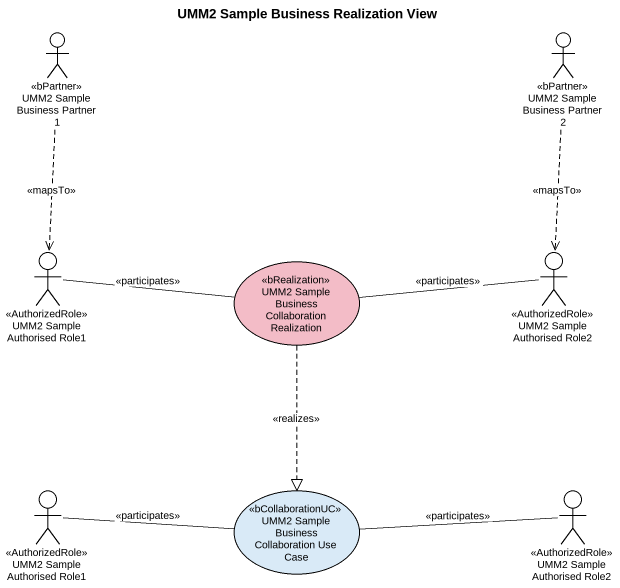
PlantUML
@startuml
title UMM2 Sample Business Realization View
actor "UMM2 Sample Business Partner 1" as UMM2_Sample_Business <<bPartner>>
actor "UMM2 Sample Business Partner 2" as UMM2_Sample_Business_2 <<bPartner>>
actor "UMM2 Sample Authorised Role1" as UMM2_Sample_Authorised_Role1 <<AuthorizedRole>>
usecase "UMM2 Sample Business Collaboration Realization" as UMM2_Sample_Business_3 <<bRealization>> #F3BCC7
actor "UMM2 Sample Authorised Role2" as UMM2_Sample_Authorised_Role2 <<AuthorizedRole>>
actor "UMM2 Sample Authorised Role1" as UMM2_Sample_Authorised_Role1_2 <<AuthorizedRole>>
usecase "UMM2 Sample Business Collaboration Use Case" as UMM2_Sample_Business_4 <<bCollaborationUC>>
actor "UMM2 Sample Authorised Role2" as UMM2_Sample_Authorised_Role2_2 <<AuthorizedRole>>
UMM2_Sample_Business ..> UMM2_Sample_Authorised_Role1 : <<mapsTo>>
UMM2_Sample_Business_2 ..> UMM2_Sample_Authorised_Role2 : <<mapsTo>>
UMM2_Sample_Authorised_Role1 -right- UMM2_Sample_Business_3 : <<participates>>
UMM2_Sample_Business_3 ..|> UMM2_Sample_Business_4 : <<realizes>>
UMM2_Sample_Authorised_Role2 -left- UMM2_Sample_Business_3 : <<participates>>
UMM2_Sample_Authorised_Role1_2 -right- UMM2_Sample_Business_4 : <<participates>>
UMM2_Sample_Authorised_Role2_2 -left- UMM2_Sample_Business_4 : <<participates>>
@enduml
